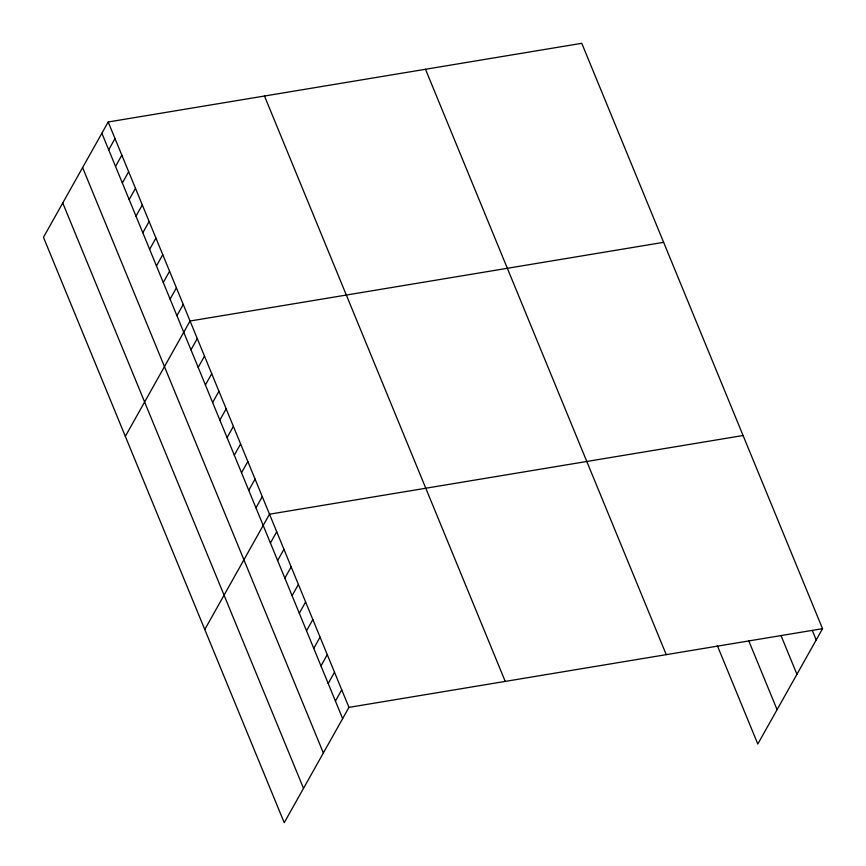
<?xml version="1.0" encoding="UTF-8"?>
<svg xmlns="http://www.w3.org/2000/svg" width="866" height="866" viewBox="0 0 866 866"><rect width="100%" height="100%" fill="white"/><g stroke="black" fill="none" stroke-linecap="round" stroke-linejoin="round"><path stroke-width="1.3" d="M108.196 121.987L43.473 237.316L284.232 822.7L348.955 707.37L822.527 628.684L581.768 43.3L108.196 121.987L348.955 707.37M108.705 149.829L115.016 138.571M115.524 166.413L121.835 155.155M122.344 182.997L128.666 171.739M129.164 199.581L135.486 188.323M135.984 216.164L142.305 204.917M142.814 232.759L149.125 221.501M149.634 249.343L155.945 238.085M156.454 265.927L162.765 254.669M163.273 282.511L169.595 271.253M170.093 299.095L176.415 287.848M176.913 315.689L183.235 304.431M125.332 436.345L190.055 321.015L663.627 242.328M190.964 349.832L197.275 338.574M198.184 367.39L204.506 356.142M205.404 384.959L211.726 373.701M212.625 402.517L218.946 391.259M219.856 420.075L226.167 408.828M227.076 437.644L233.387 426.386M234.296 455.202L240.618 443.944M241.517 472.76L247.838 461.513M248.748 490.329L255.059 479.071M255.968 507.887L262.279 496.629M204.787 629.517L269.51 514.198L743.071 435.511M270.409 543.014L276.73 531.756M277.629 560.573L283.951 549.315M284.86 578.131L291.171 566.873M292.08 595.7L298.402 584.442M299.3 613.258L305.622 602M306.521 630.816L312.843 619.558M313.752 648.385L320.063 637.127M320.972 665.943L327.283 654.685M328.192 683.501L334.514 672.243M335.413 701.07L341.734 689.812M822.527 628.684L757.804 744.013L717.351 645.668M812.351 630.578L816.205 639.942M781.045 635.655L796.937 674.289M748.668 640.602L777.073 709.676M425.487 69.269L666.246 654.653M264.476 96.018L505.235 681.401M101.885 133.234L342.644 718.628M82.606 167.582L323.364 752.976M62.753 202.969L303.511 788.352"/></g></svg>
